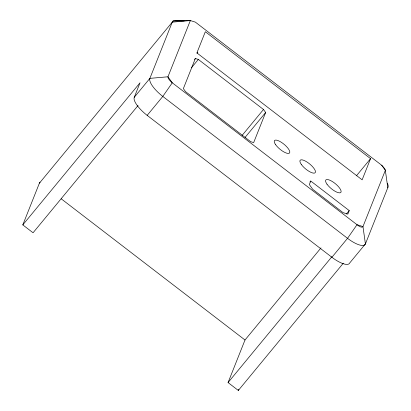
<?xml version="1.0" encoding="UTF-8"?>
<svg xmlns="http://www.w3.org/2000/svg" width="411" height="411" viewBox="0 0 411 411"><rect width="100%" height="100%" fill="white"/><g stroke="black" fill="none" stroke-linecap="round" stroke-linejoin="round"><path stroke-width="0.62" d="M138.05 105.519L33.06 232.775L22.8 224.894L39.389 183.198A17.796 5.857 39.5 0 1 40.042 182.176M387.368 183.26A17.051 5.61 39.5 0 1 387.794 187.699L365.415 243.929L349.782 262.876A19.507 6.417 39.5 0 1 331.908 257.281L147.169 115.373A19.507 6.417 39.5 0 1 134.253 97.315L140.038 82.781L22.8 224.894M387.794 187.699L385.343 170.339L381.721 165.279L195.353 22.122L190.344 20.55L167.965 76.78A6.504 1.968 40.9 0 0 172.271 82.796L357.01 224.704A6.504 2.43 43.2 0 0 362.97 226.569L365.415 243.929A19.507 6.417 39.5 0 1 347.542 238.329L162.802 96.426A19.507 6.417 39.5 0 1 149.887 78.367L172.266 22.143A17.796 5.857 39.5 0 1 176.91 20.74M195.343 58.496L183.363 88.606L185.515 91.612L250.684 141.677L253.664 142.607L265.645 112.501L263.492 109.49L198.323 59.431L195.343 58.496L194.537 59.477M343.313 263.194L238.329 390.45L228.064 382.564L245.002 340L320.986 247.9M310.742 181.025L309.334 184.554L312.776 189.373L343.057 212.626L347.824 214.121L349.227 210.591L310.742 181.025L309.93 182.006M238.329 390.45L238.801 389.258M370.563 158.656L362.132 179.838L196.895 52.911L205.325 31.729L370.563 158.656L356.414 175.81M39.389 183.198L172.266 22.143L190.344 20.55A5.271 1.608 -2.9 0 0 190.324 20.884M134.253 97.315L149.887 78.367L167.965 76.78L172.271 82.796L162.802 96.426L147.169 115.373M197.013 53.245L197.825 52.269M191.449 67.758L198.323 59.431M242.069 135.46L263.492 109.49M245.028 137.49L265.645 112.501M346.396 214.023L349.227 210.591M228.064 382.564L331.826 256.798M331.908 257.281L347.542 238.329L357.01 224.704L362.97 226.569L385.343 170.339A5.05 0.868 47 0 0 381.721 165.279M172.913 21.115L190.344 20.55M175.872 20.56L184.159 20.92M61.203 198.811L245.002 340M275.699 144.785A9.756 3.211 39.5 0 0 289.133 153.282A9.756 3.211 39.5 0 0 281.227 142.227A9.756 3.211 39.5 0 0 275.699 144.785M301.361 164.498A9.756 3.211 39.5 0 0 314.79 172.99A9.756 3.211 39.5 0 0 306.883 161.934A9.756 3.211 39.5 0 0 301.361 164.498M327.017 184.205A9.756 3.211 39.5 0 0 340.452 192.702A9.756 3.211 39.5 0 0 332.54 181.647A9.756 3.211 39.5 0 0 327.017 184.205"/></g></svg>
